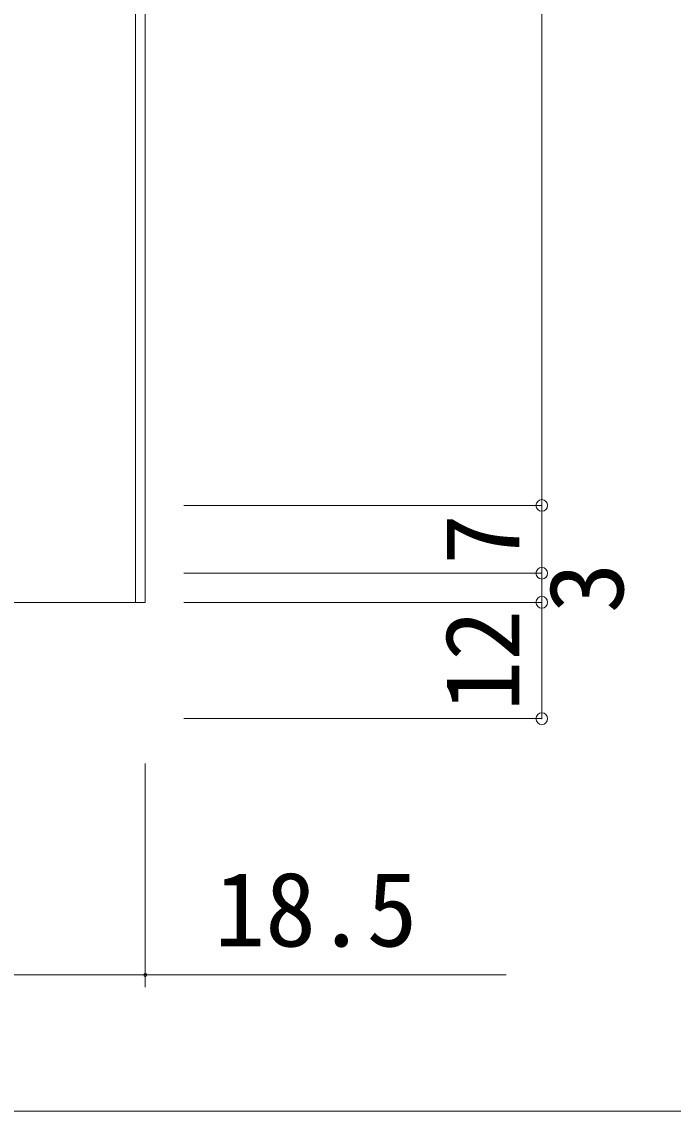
# Model space of a CAD drawing. Units: millimetres on the paper, enlarged 10 times, with parts at other scales. Extents: x -2000 to 2000, y -1385 to 1385.
# Drawn here: x -637.5 to -413.4, y -67.5 to 307.2 of the extents above; entities that cross this region are included whole.
import ezdxf
from ezdxf.enums import TextEntityAlignment as Align

# ---------------------------------------------------------------- set-up
doc = ezdxf.new("R2010")
doc.units = ezdxf.units.MM
doc.header["$LTSCALE"] = 10
doc.header["$PDMODE"] = 32
doc.header["$PDSIZE"] = 4
for name, color, linetype, lineweight in [('1-0_H-SYM', 7, 'Continuous', 20), ('1-1_0', 7, 'Continuous', 20), ('2-0_18', 7, 'Continuous', 20)]:
    doc.layers.add(name, color=color, linetype=linetype, lineweight=lineweight)
doc.styles.add('ＭＳ ゴシック', font='')
doc.styles.get('ＭＳ ゴシック').set_extended_font_data('MS Gothic')

msp = doc.modelspace()

# ---------------------------------------------------------------- linework, layer by layer
at = {"layer": '1-0_H-SYM'}
msp.add_line((380, -67.5), (-1950, -67.5), dxfattribs=at)
msp.add_line((380, -67.5), (-1950, -67.5), dxfattribs=at)
at = {"layer": '1-1_0'}
msp.add_lwpolyline([(380, -67.5), (-1950, -67.5), (-1950, 1335)], dxfattribs=at)
at = {"layer": '2-0_18', "color": 4, "lineweight": 9}
for p, q in [((-458.59, 140.85), (-458.59, 904.67)), ((-458.59, 140.85), (-581.67, 140.85)), ((-458.59, 140.85), (-458.59, 117.52)), ((-458.59, 117.52), (-581.67, 117.52)), ((-458.59, 117.52), (-458.59, 107.52)), ((-458.59, 107.52), (-581.67, 107.52)), ((-458.59, 107.52), (-458.59, 67.52)), ((-458.59, 67.52), (-581.67, 67.52)), ((-595, 52.09), (-595, -24.79)), ((-656.67, -20.63), (-470.89, -20.63))]:
    msp.add_line(p, q, dxfattribs=at)
at = {"layer": '2-0_18'}
for p, q in [((-598.33, 559.18), (-598.33, 107.52)), ((-595, 559.18), (-595, 107.52)), ((-595, 107.52), (-703.33, 107.52)), ((-656.67, 107.52), (-595, 107.52))]:
    msp.add_line(p, q, dxfattribs=at)
at = {"layer": '2-0_18', "color": 4, "lineweight": 9}
for start, end in [(0, 180), (180, 0)]:
    msp.add_arc((-595, -20.63), 0.521, start, end, dxfattribs=at)
at = {"layer": '2-0_18', "color": 4}
for p in [(-458.59, 140.85), (-458.59, 117.52), (-458.59, 107.52), (-458.59, 67.52)]:
    msp.add_point(p, dxfattribs=at)

# ---------------------------------------------------------------- texts
at = {"layer": '2-0_18', "style": 'ＭＳ ゴシック'}
for s, p in [('7', (-458.59, 120.43)), ('3', (-422.84, 103.77)), ('12', (-458.59, 70.02))]:
    msp.add_text(s, height=25.66, rotation=90, dxfattribs=at).set_placement(p, align=Align.BOTTOM_LEFT)
msp.add_text('18.5', height=25.66, dxfattribs=at).set_placement((-571.18, -18.54), align=Align.BOTTOM_LEFT)

doc.saveas('drawing.dxf')
